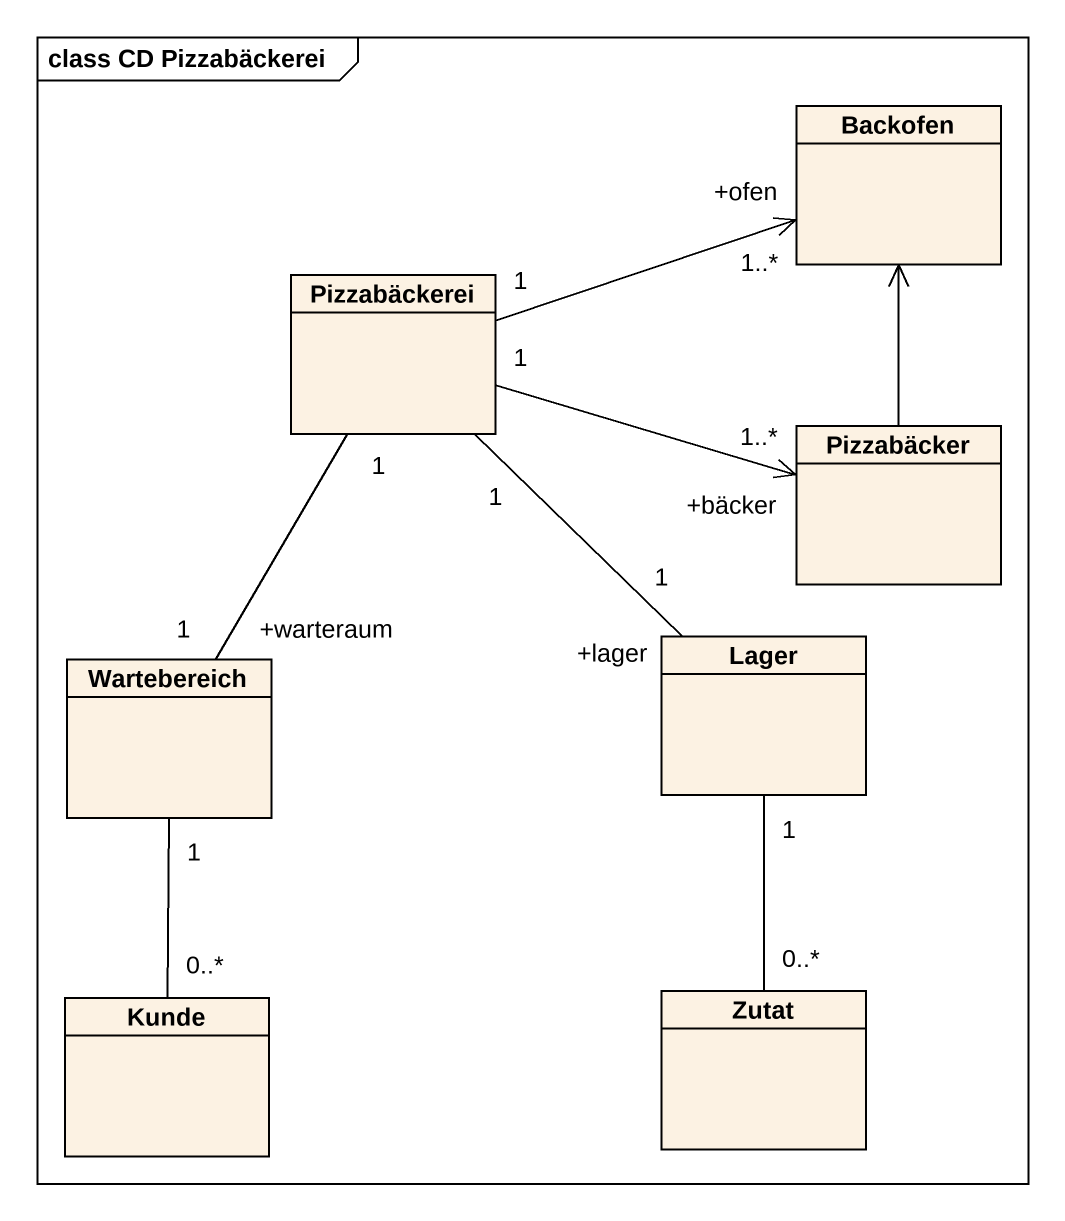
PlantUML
@startuml
mainframe class CD Pizzabäckerei
hide circle
hide empty members
class Backofen
class Pizzabäckerei
class Pizzabäcker
class Wartebereich
class Lager
class Kunde
class Zutat
Pizzabäckerei "1" -right-> "+ofen\n1..*" Backofen
Pizzabäckerei "1" -right-> "+bäcker\n1..*" Pizzabäcker
Pizzabäckerei "1" -- "+warteraum\n1" Wartebereich
Pizzabäckerei "1" -- "+lager\n1" Lager
Pizzabäcker -up-> Backofen
Wartebereich "1" -- "0..*" Kunde
Lager "1" -- "0..*" Zutat
@enduml
